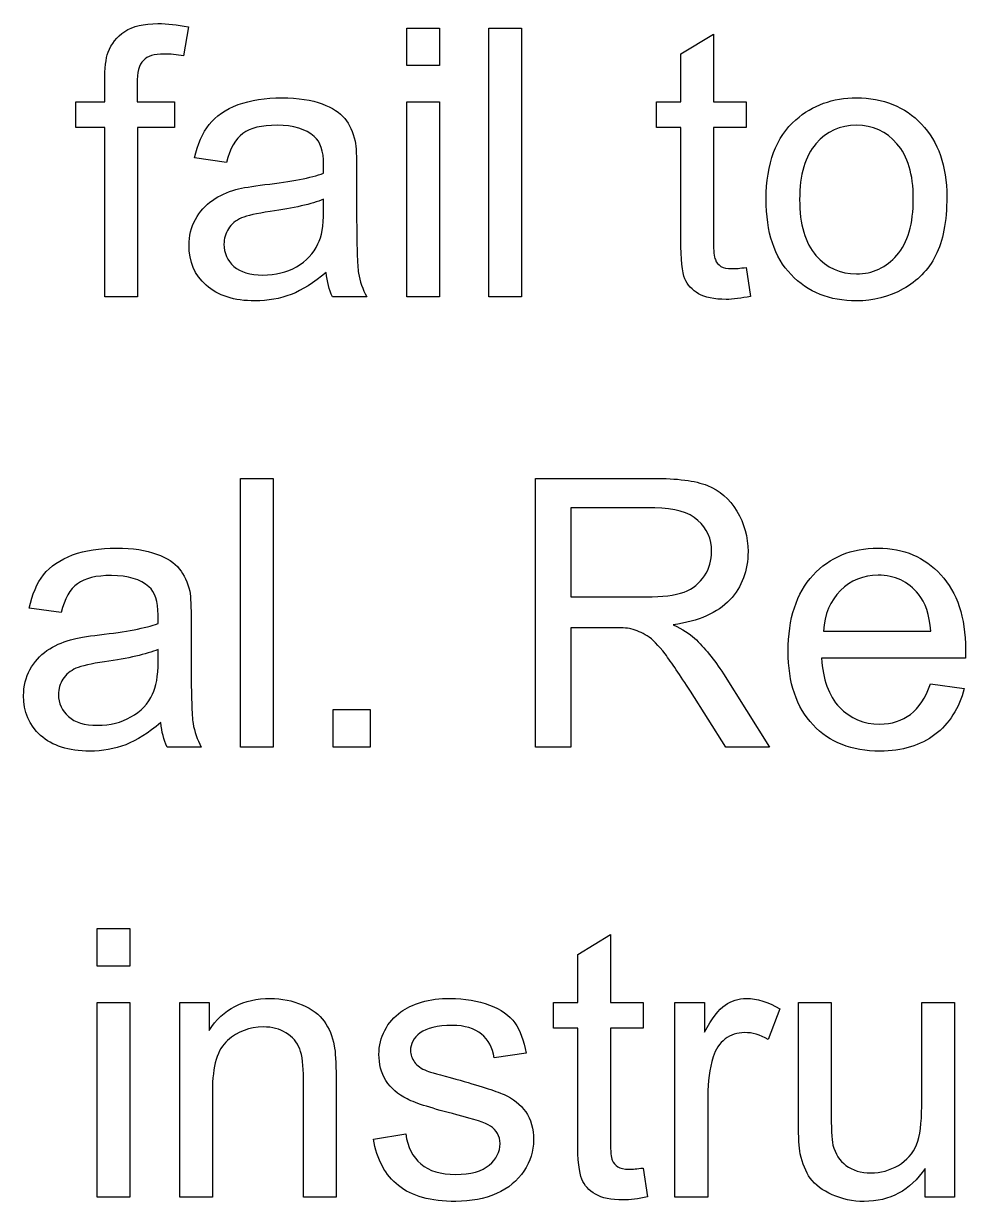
# Model space of a CAD drawing. Extents: x -45 to 645, y -160 to 467.
# Drawn here: x 365.87 to 370.29, y 147.13 to 152.67 of the extents above; entities that cross this region are included whole.
import ezdxf

# ---------------------------------------------------------------- set-up
doc = ezdxf.new("R2010")
doc.units = 0
doc.layers.add('layer 1', color=7, linetype='Continuous')

msp = doc.modelspace()

# ---------------------------------------------------------------- linework, layer by layer
at = {"layer": 'layer 1', "color": 7, "true_color": 0xffffff}
for points, knots in [([(366.4027, 151.3822), (366.4027, 151.3822), (366.4027, 152.1777), (366.4027, 152.1777), (366.4027, 152.1777), (366.5773, 152.1777), (366.5773, 152.1777), (366.5773, 152.1777), (366.5773, 152.2978), (366.5773, 152.2978), (366.5773, 152.2978), (366.4009, 152.2978), (366.4009, 152.2978), (366.4009, 152.2978), (366.4009, 152.3823), (366.4009, 152.3823), (366.4009, 152.4371), (366.4097, 152.474), (366.4306, 152.4934), (366.4499, 152.5129), (366.4813, 152.5234), (366.5284, 152.5234), (366.5564, 152.5236), (366.5878, 152.5199), (366.6192, 152.5146), (366.6192, 152.5146), (366.6419, 152.6506), (366.6419, 152.6506), (366.5895, 152.6611), (366.5424, 152.6663), (366.4987, 152.6663), (366.4324, 152.6665), (366.38, 152.654), (366.3433, 152.6293), (366.3049, 152.6046), (366.2804, 152.5711), (366.2647, 152.5322), (366.2543, 152.5024), (366.249, 152.4564), (366.249, 152.3947), (366.249, 152.3947), (366.249, 152.2978), (366.249, 152.2978), (366.249, 152.2978), (366.1128, 152.2978), (366.1128, 152.2978), (366.1128, 152.2978), (366.1128, 152.1777), (366.1128, 152.1777), (366.1128, 152.1777), (366.249, 152.1777), (366.249, 152.1777), (366.249, 152.1777), (366.249, 151.3822), (366.249, 151.3822), (366.249, 151.3822), (366.4027, 151.3822), (366.4027, 151.3822)], [0, 0, 0, 0, 0.052632, 0.052632, 0.052632, 0.105263, 0.105263, 0.105263, 0.157895, 0.157895, 0.157895, 0.210526, 0.210526, 0.210526, 0.263158, 0.263158, 0.263158, 0.315789, 0.315789, 0.315789, 0.368421, 0.368421, 0.368421, 0.421053, 0.421053, 0.421053, 0.473684, 0.473684, 0.473684, 0.526316, 0.526316, 0.526316, 0.578947, 0.578947, 0.578947, 0.631579, 0.631579, 0.631579, 0.684211, 0.684211, 0.684211, 0.736842, 0.736842, 0.736842, 0.789474, 0.789474, 0.789474, 0.842105, 0.842105, 0.842105, 0.894737, 0.894737, 0.894737, 0.947368, 0.947368, 0.947368, 1, 1, 1, 1]), ([(367.8223, 152.4688), (367.8223, 152.4688), (367.8223, 152.6452), (367.8223, 152.6452), (367.8223, 152.6452), (367.6687, 152.6452), (367.6687, 152.6452), (367.6687, 152.6452), (367.6687, 152.4688), (367.6687, 152.4688), (367.6687, 152.4688), (367.8223, 152.4688), (367.8223, 152.4688)], [0, 0, 0, 0, 0.25, 0.25, 0.25, 0.5, 0.5, 0.5, 0.75, 0.75, 0.75, 1, 1, 1, 1]), ([(368.2068, 151.3822), (368.2068, 151.3822), (368.2068, 152.6452), (368.2068, 152.6452), (368.2068, 152.6452), (368.0531, 152.6452), (368.0531, 152.6452), (368.0531, 152.6452), (368.0531, 151.3822), (368.0531, 151.3822), (368.0531, 151.3822), (368.2068, 151.3822), (368.2068, 151.3822)], [0, 0, 0, 0, 0.25, 0.25, 0.25, 0.5, 0.5, 0.5, 0.75, 0.75, 0.75, 1, 1, 1, 1]), ([(369.1968, 151.5145), (369.1741, 151.5145), (369.1566, 151.518), (369.1444, 151.5251), (369.1322, 151.534), (369.1234, 151.5427), (369.1182, 151.5568), (369.1129, 151.5693), (369.1094, 151.5974), (369.1094, 151.6415), (369.1094, 151.6415), (369.1095, 152.1777), (369.1095, 152.1777), (369.1095, 152.1777), (369.2631, 152.1777), (369.2631, 152.1777), (369.2631, 152.1777), (369.2631, 152.2978), (369.2631, 152.2978), (369.2631, 152.2978), (369.1095, 152.2978), (369.1095, 152.2978), (369.1095, 152.2978), (369.1095, 152.6171), (369.1095, 152.6171), (369.1095, 152.6171), (368.9558, 152.5236), (368.9558, 152.5236), (368.9558, 152.5236), (368.9558, 152.2978), (368.9558, 152.2978), (368.9558, 152.2978), (368.8423, 152.2978), (368.8423, 152.2978), (368.8423, 152.2978), (368.8423, 152.1777), (368.8423, 152.1777), (368.8423, 152.1777), (368.9558, 152.1777), (368.9558, 152.1777), (368.9558, 152.1777), (368.9558, 151.6505), (368.9558, 151.6505), (368.9558, 151.5568), (368.9628, 151.4968), (368.975, 151.4668), (368.9872, 151.4387), (369.0082, 151.4139), (369.0396, 151.3963), (369.0693, 151.3788), (369.1129, 151.3698), (369.1688, 151.3698), (369.202, 151.3699), (369.2404, 151.3751), (369.2841, 151.384), (369.2841, 151.384), (369.2631, 151.5199), (369.2631, 151.5199), (369.2352, 151.5163), (369.2125, 151.5145), (369.1968, 151.5145)], [0, 0, 0, 0, 0.05, 0.05, 0.05, 0.1, 0.1, 0.1, 0.15, 0.15, 0.15, 0.2, 0.2, 0.2, 0.25, 0.25, 0.25, 0.3, 0.3, 0.3, 0.35, 0.35, 0.35, 0.4, 0.4, 0.4, 0.45, 0.45, 0.45, 0.5, 0.5, 0.5, 0.55, 0.55, 0.55, 0.6, 0.6, 0.6, 0.65, 0.65, 0.65, 0.7, 0.7, 0.7, 0.75, 0.75, 0.75, 0.8, 0.8, 0.8, 0.85, 0.85, 0.85, 0.9, 0.9, 0.9, 0.95, 0.95, 0.95, 1, 1, 1, 1]), ([(367.3191, 151.3822), (367.3191, 151.3822), (367.4798, 151.3822), (367.4798, 151.3822), (367.4605, 151.4175), (367.4483, 151.4545), (367.4413, 151.4933), (367.4361, 151.5304), (367.4326, 151.6221), (367.4326, 151.765), (367.4326, 151.765), (367.4326, 151.9714), (367.4326, 151.9714), (367.4326, 152.0402), (367.4308, 152.0877), (367.4256, 152.1142), (367.4151, 152.1567), (367.3994, 152.1918), (367.3767, 152.22), (367.354, 152.2484), (367.3191, 152.2712), (367.2702, 152.2888), (367.2213, 152.3083), (367.1584, 152.3171), (367.0816, 152.3171), (367.003, 152.3172), (366.9349, 152.3065), (366.8755, 152.2853), (366.8162, 152.2625), (366.7708, 152.2324), (366.7393, 152.1918), (366.7079, 152.1531), (366.6852, 152.1001), (366.6712, 152.0348), (366.6712, 152.0348), (366.8214, 152.0138), (366.8214, 152.0138), (366.8371, 152.0791), (366.8633, 152.1248), (366.8982, 152.1495), (366.9332, 152.1759), (366.9855, 152.1883), (367.0589, 152.1883), (367.1357, 152.1884), (367.1951, 152.1707), (367.2335, 152.1354), (367.2632, 152.1109), (367.2772, 152.0666), (367.2772, 152.0031), (367.2772, 151.9979), (367.2772, 151.9837), (367.2772, 151.9625), (367.2178, 151.9414), (367.127, 151.9237), (367.0013, 151.9096), (366.9419, 151.9027), (366.8965, 151.8937), (366.8651, 151.8867), (366.8249, 151.8743), (366.7882, 151.8584), (366.755, 151.8355), (366.7219, 151.8126), (366.6957, 151.7826), (366.6747, 151.7456), (366.6555, 151.7104), (366.645, 151.6679), (366.645, 151.6238), (366.6451, 151.5481), (366.6712, 151.4845), (366.7254, 151.4369), (366.7795, 151.3875), (366.8563, 151.3628), (366.9559, 151.3628), (367.0153, 151.3629), (367.0728, 151.3734), (367.1252, 151.3928), (367.1776, 151.4139), (367.2318, 151.4475), (367.2894, 151.4968), (367.2946, 151.4528), (367.3033, 151.4157), (367.3191, 151.3822)], [0, 0, 0, 0, 0.037037, 0.037037, 0.037037, 0.074074, 0.074074, 0.074074, 0.111111, 0.111111, 0.111111, 0.148148, 0.148148, 0.148148, 0.185185, 0.185185, 0.185185, 0.222222, 0.222222, 0.222222, 0.259259, 0.259259, 0.259259, 0.296296, 0.296296, 0.296296, 0.333333, 0.333333, 0.333333, 0.37037, 0.37037, 0.37037, 0.407407, 0.407407, 0.407407, 0.444444, 0.444444, 0.444444, 0.481481, 0.481481, 0.481481, 0.518519, 0.518519, 0.518519, 0.555556, 0.555556, 0.555556, 0.592593, 0.592593, 0.592593, 0.62963, 0.62963, 0.62963, 0.666667, 0.666667, 0.666667, 0.703704, 0.703704, 0.703704, 0.740741, 0.740741, 0.740741, 0.777778, 0.777778, 0.777778, 0.814815, 0.814815, 0.814815, 0.851852, 0.851852, 0.851852, 0.888889, 0.888889, 0.888889, 0.925926, 0.925926, 0.925926, 0.962963, 0.962963, 0.962963, 1, 1, 1, 1]), ([(367.8223, 151.3822), (367.8223, 151.3822), (367.8223, 152.2978), (367.8223, 152.2978), (367.8223, 152.2978), (367.6687, 152.2978), (367.6687, 152.2978), (367.6687, 152.2978), (367.6687, 151.3822), (367.6687, 151.3822), (367.6687, 151.3822), (367.8223, 151.3822), (367.8223, 151.3822)], [0, 0, 0, 0, 0.25, 0.25, 0.25, 0.5, 0.5, 0.5, 0.75, 0.75, 0.75, 1, 1, 1, 1]), ([(369.4741, 151.4864), (369.5526, 151.4034), (369.6556, 151.3628), (369.7814, 151.3628), (369.8617, 151.3629), (369.9333, 151.3822), (370.0014, 151.4192), (370.0678, 151.4564), (370.1184, 151.5074), (370.1533, 151.5762), (370.1883, 151.6433), (370.2057, 151.735), (370.2057, 151.8532), (370.2057, 151.9979), (370.1655, 152.1107), (370.087, 152.1936), (370.0084, 152.2765), (369.9071, 152.3171), (369.7814, 152.3171), (369.6697, 152.3172), (369.5753, 152.2835), (369.4967, 152.2147), (369.4042, 152.1337), (369.357, 152.0084), (369.357, 151.8408), (369.3571, 151.6856), (369.3955, 151.5674), (369.4741, 151.4864)], [0, 0, 0, 0, 0.111111, 0.111111, 0.111111, 0.222222, 0.222222, 0.222222, 0.333333, 0.333333, 0.333333, 0.444444, 0.444444, 0.444444, 0.555556, 0.555556, 0.555556, 0.666667, 0.666667, 0.666667, 0.777778, 0.777778, 0.777778, 0.888889, 0.888889, 0.888889, 1, 1, 1, 1]), ([(369.5911, 152.1019), (369.6417, 152.1601), (369.7045, 152.1883), (369.7814, 152.1883), (369.8582, 152.1884), (369.9211, 152.1601), (369.9717, 152.1018), (370.0224, 152.0438), (370.0485, 151.9572), (370.0485, 151.8443), (370.0486, 151.7245), (370.0223, 151.6362), (369.9717, 151.578), (369.9211, 151.5199), (369.8582, 151.4898), (369.7814, 151.4898), (369.7046, 151.4899), (369.6417, 151.518), (369.591, 151.5762), (369.5404, 151.6346), (369.5142, 151.7226), (369.5142, 151.839), (369.5142, 151.9555), (369.5404, 152.0437), (369.5911, 152.1019)], [0, 0, 0, 0, 0.125, 0.125, 0.125, 0.25, 0.25, 0.25, 0.375, 0.375, 0.375, 0.5, 0.5, 0.5, 0.625, 0.625, 0.625, 0.75, 0.75, 0.75, 0.875, 0.875, 0.875, 1, 1, 1, 1]), ([(367.2772, 151.7844), (367.2772, 151.7156), (367.2684, 151.6644), (367.251, 151.6309), (367.23, 151.5852), (367.1968, 151.5498), (367.1497, 151.5233), (367.1043, 151.4969), (367.0519, 151.4845), (366.9925, 151.4845), (366.9314, 151.4846), (366.886, 151.4986), (366.8563, 151.5251), (366.8249, 151.5534), (366.8092, 151.5868), (366.8092, 151.6291), (366.8092, 151.6556), (366.8162, 151.6803), (366.8301, 151.7015), (366.8441, 151.7245), (366.8651, 151.7403), (366.8912, 151.7526), (366.9175, 151.7632), (366.9628, 151.7738), (367.0257, 151.7826), (367.1375, 151.7985), (367.2213, 151.8179), (367.2772, 151.8408), (367.2772, 151.8408), (367.2772, 151.7844), (367.2772, 151.7844)], [0, 0, 0, 0, 0.1, 0.1, 0.1, 0.2, 0.2, 0.2, 0.3, 0.3, 0.3, 0.4, 0.4, 0.4, 0.5, 0.5, 0.5, 0.6, 0.6, 0.6, 0.7, 0.7, 0.7, 0.8, 0.8, 0.8, 0.9, 0.9, 0.9, 1, 1, 1, 1]), ([(367.041, 149.2657), (367.041, 149.2657), (367.041, 150.5287), (367.041, 150.5287), (367.041, 150.5287), (366.8873, 150.5287), (366.8873, 150.5287), (366.8873, 150.5287), (366.8873, 149.2657), (366.8873, 149.2657), (366.8873, 149.2657), (367.041, 149.2657), (367.041, 149.2657)], [0, 0, 0, 0, 0.25, 0.25, 0.25, 0.5, 0.5, 0.5, 0.75, 0.75, 0.75, 1, 1, 1, 1]), ([(368.4388, 149.2657), (368.4388, 149.2657), (368.4388, 149.8266), (368.4388, 149.8266), (368.4388, 149.8266), (368.6308, 149.8266), (368.6308, 149.8266), (368.6728, 149.8266), (368.7042, 149.8248), (368.7216, 149.8213), (368.7478, 149.8143), (368.7723, 149.8036), (368.7984, 149.7878), (368.8229, 149.7721), (368.8508, 149.7437), (368.8823, 149.7031), (368.912, 149.6625), (368.9521, 149.6043), (369.001, 149.5285), (369.001, 149.5285), (369.1669, 149.2657), (369.1669, 149.2657), (369.1669, 149.2657), (369.3729, 149.2657), (369.3729, 149.2657), (369.3729, 149.2657), (369.1565, 149.6097), (369.1565, 149.6097), (369.1128, 149.6768), (369.0674, 149.7331), (369.0202, 149.7772), (368.9976, 149.7985), (368.9643, 149.8195), (368.9207, 149.8407), (369.0394, 149.8566), (369.1285, 149.8971), (369.1861, 149.9571), (369.2438, 150.0189), (369.2717, 150.0947), (369.2717, 150.1846), (369.2717, 150.2535), (369.2542, 150.3169), (369.2193, 150.3751), (369.1844, 150.4317), (369.1389, 150.4722), (369.0813, 150.4951), (369.0237, 150.5182), (368.9381, 150.5286), (368.8264, 150.5286), (368.8264, 150.5286), (368.2729, 150.5287), (368.2729, 150.5287), (368.2729, 150.5287), (368.2729, 149.2657), (368.2729, 149.2657), (368.2729, 149.2657), (368.4388, 149.2657), (368.4388, 149.2657)], [0, 0, 0, 0, 0.052632, 0.052632, 0.052632, 0.105263, 0.105263, 0.105263, 0.157895, 0.157895, 0.157895, 0.210526, 0.210526, 0.210526, 0.263158, 0.263158, 0.263158, 0.315789, 0.315789, 0.315789, 0.368421, 0.368421, 0.368421, 0.421053, 0.421053, 0.421053, 0.473684, 0.473684, 0.473684, 0.526316, 0.526316, 0.526316, 0.578947, 0.578947, 0.578947, 0.631579, 0.631579, 0.631579, 0.684211, 0.684211, 0.684211, 0.736842, 0.736842, 0.736842, 0.789474, 0.789474, 0.789474, 0.842105, 0.842105, 0.842105, 0.894737, 0.894737, 0.894737, 0.947368, 0.947368, 0.947368, 1, 1, 1, 1]), ([(368.4388, 150.3894), (368.4388, 150.3894), (368.8334, 150.3894), (368.8334, 150.3894), (368.9259, 150.3894), (368.994, 150.3699), (369.0359, 150.331), (369.0796, 150.2924), (369.1005, 150.2446), (369.1005, 150.1846), (369.1005, 150.1441), (369.0901, 150.1053), (369.0674, 150.07), (369.0447, 150.0366), (369.0132, 150.01), (368.9713, 149.9941), (368.9277, 149.9784), (368.87, 149.9712), (368.7932, 149.9712), (368.7932, 149.9712), (368.4388, 149.9713), (368.4388, 149.9713), (368.4388, 149.9713), (368.4388, 150.3894), (368.4388, 150.3894)], [0, 0, 0, 0, 0.125, 0.125, 0.125, 0.25, 0.25, 0.25, 0.375, 0.375, 0.375, 0.5, 0.5, 0.5, 0.625, 0.625, 0.625, 0.75, 0.75, 0.75, 0.875, 0.875, 0.875, 1, 1, 1, 1]), ([(366.5415, 149.2657), (366.5415, 149.2657), (366.7022, 149.2657), (366.7022, 149.2657), (366.683, 149.301), (366.6707, 149.338), (366.6637, 149.3768), (366.6585, 149.4139), (366.655, 149.5055), (366.655, 149.6484), (366.655, 149.6484), (366.655, 149.8548), (366.655, 149.8548), (366.655, 149.9237), (366.6533, 149.9712), (366.648, 149.9977), (366.6376, 150.0402), (366.6218, 150.0753), (366.5991, 150.1035), (366.5765, 150.1318), (366.5415, 150.1547), (366.4926, 150.1723), (366.4438, 150.1918), (366.3809, 150.2005), (366.304, 150.2005), (366.2255, 150.2007), (366.1574, 150.1899), (366.098, 150.1688), (366.0387, 150.1459), (365.9932, 150.1159), (365.9618, 150.0753), (365.9304, 150.0366), (365.9077, 149.9836), (365.8937, 149.9183), (365.8937, 149.9183), (366.0439, 149.8973), (366.0439, 149.8973), (366.0596, 149.9626), (366.0858, 150.0083), (366.1207, 150.0329), (366.1556, 150.0594), (366.208, 150.0718), (366.2813, 150.0718), (366.3582, 150.0719), (366.4175, 150.0541), (366.456, 150.0188), (366.4857, 149.9943), (366.4996, 149.95), (366.4996, 149.8865), (366.4996, 149.8814), (366.4996, 149.8671), (366.4996, 149.846), (366.4402, 149.8249), (366.3494, 149.8072), (366.2237, 149.7931), (366.1644, 149.7862), (366.1189, 149.7772), (366.0875, 149.7701), (366.0474, 149.7578), (366.0107, 149.7419), (365.9775, 149.719), (365.9443, 149.6961), (365.9181, 149.6661), (365.8972, 149.629), (365.878, 149.5939), (365.8675, 149.5514), (365.8675, 149.5073), (365.8675, 149.4315), (365.8937, 149.3679), (365.9478, 149.3203), (366.002, 149.271), (366.0788, 149.2463), (366.1783, 149.2463), (366.2377, 149.2464), (366.2953, 149.2568), (366.3477, 149.2762), (366.4001, 149.2974), (366.4542, 149.3309), (366.5118, 149.3803), (366.5171, 149.3363), (366.5258, 149.2992), (366.5415, 149.2657)], [0, 0, 0, 0, 0.037037, 0.037037, 0.037037, 0.074074, 0.074074, 0.074074, 0.111111, 0.111111, 0.111111, 0.148148, 0.148148, 0.148148, 0.185185, 0.185185, 0.185185, 0.222222, 0.222222, 0.222222, 0.259259, 0.259259, 0.259259, 0.296296, 0.296296, 0.296296, 0.333333, 0.333333, 0.333333, 0.37037, 0.37037, 0.37037, 0.407407, 0.407407, 0.407407, 0.444444, 0.444444, 0.444444, 0.481481, 0.481481, 0.481481, 0.518519, 0.518519, 0.518519, 0.555556, 0.555556, 0.555556, 0.592593, 0.592593, 0.592593, 0.62963, 0.62963, 0.62963, 0.666667, 0.666667, 0.666667, 0.703704, 0.703704, 0.703704, 0.740741, 0.740741, 0.740741, 0.777778, 0.777778, 0.777778, 0.814815, 0.814815, 0.814815, 0.851852, 0.851852, 0.851852, 0.888889, 0.888889, 0.888889, 0.925926, 0.925926, 0.925926, 0.962963, 0.962963, 0.962963, 1, 1, 1, 1]), ([(370.0349, 149.4192), (369.9948, 149.3893), (369.9476, 149.3733), (369.8917, 149.3733), (369.8149, 149.3734), (369.752, 149.3997), (369.7014, 149.4526), (369.6508, 149.5074), (369.6228, 149.5832), (369.6176, 149.6837), (369.6176, 149.6837), (370.2934, 149.6838), (370.2934, 149.6838), (370.2934, 149.7014), (370.2934, 149.7154), (370.2934, 149.7243), (370.2934, 149.876), (370.2549, 149.9924), (370.1781, 150.0753), (370.1013, 150.1582), (370.0035, 150.2005), (369.883, 150.2005), (369.7573, 150.2007), (369.656, 150.1582), (369.5774, 150.0735), (369.4989, 149.989), (369.4604, 149.8689), (369.4604, 149.7154), (369.4605, 149.5673), (369.4988, 149.4526), (369.5774, 149.3697), (369.6543, 149.2869), (369.759, 149.2463), (369.8917, 149.2463), (369.9965, 149.2464), (370.0821, 149.2727), (370.1502, 149.3239), (370.2166, 149.3752), (370.2637, 149.4473), (370.2881, 149.5408), (370.2881, 149.5408), (370.1292, 149.5621), (370.1292, 149.5621), (370.1065, 149.4968), (370.0751, 149.4491), (370.0349, 149.4192)], [0, 0, 0, 0, 0.066667, 0.066667, 0.066667, 0.133333, 0.133333, 0.133333, 0.2, 0.2, 0.2, 0.266667, 0.266667, 0.266667, 0.333333, 0.333333, 0.333333, 0.4, 0.4, 0.4, 0.466667, 0.466667, 0.466667, 0.533333, 0.533333, 0.533333, 0.6, 0.6, 0.6, 0.666667, 0.666667, 0.666667, 0.733333, 0.733333, 0.733333, 0.8, 0.8, 0.8, 0.866667, 0.866667, 0.866667, 0.933333, 0.933333, 0.933333, 1, 1, 1, 1]), ([(369.7067, 150.0013), (369.7538, 150.0489), (369.8132, 150.0735), (369.883, 150.0735), (369.9616, 150.0737), (370.0244, 150.0435), (370.0733, 149.9836), (370.1048, 149.9449), (370.124, 149.8883), (370.131, 149.8107), (370.131, 149.8107), (369.6264, 149.8108), (369.6264, 149.8108), (369.6316, 149.8901), (369.6577, 149.9536), (369.7067, 150.0013)], [0, 0, 0, 0, 0.2, 0.2, 0.2, 0.4, 0.4, 0.4, 0.6, 0.6, 0.6, 0.8, 0.8, 0.8, 1, 1, 1, 1]), ([(366.4996, 149.6679), (366.4996, 149.599), (366.4909, 149.5479), (366.4734, 149.5144), (366.4525, 149.4687), (366.4193, 149.4332), (366.3721, 149.4068), (366.3267, 149.3804), (366.2743, 149.3679), (366.215, 149.3679), (366.1539, 149.368), (366.1085, 149.3821), (366.0788, 149.4085), (366.0474, 149.4369), (366.0316, 149.4703), (366.0316, 149.5126), (366.0317, 149.5391), (366.0386, 149.5638), (366.0526, 149.5849), (366.0666, 149.608), (366.0875, 149.6237), (366.1137, 149.6361), (366.1399, 149.6467), (366.1853, 149.6572), (366.2482, 149.6661), (366.3599, 149.682), (366.4437, 149.7013), (366.4996, 149.7243), (366.4996, 149.7243), (366.4996, 149.6679), (366.4996, 149.6679)], [0, 0, 0, 0, 0.1, 0.1, 0.1, 0.2, 0.2, 0.2, 0.3, 0.3, 0.3, 0.4, 0.4, 0.4, 0.5, 0.5, 0.5, 0.6, 0.6, 0.6, 0.7, 0.7, 0.7, 0.8, 0.8, 0.8, 0.9, 0.9, 0.9, 1, 1, 1, 1]), ([(367.4967, 149.2657), (367.4967, 149.2657), (367.4967, 149.4421), (367.4967, 149.4421), (367.4967, 149.4421), (367.3221, 149.4421), (367.3221, 149.4421), (367.3221, 149.4421), (367.3221, 149.2657), (367.3221, 149.2657), (367.3221, 149.2657), (367.4967, 149.2657), (367.4967, 149.2657)], [0, 0, 0, 0, 0.25, 0.25, 0.25, 0.5, 0.5, 0.5, 0.75, 0.75, 0.75, 1, 1, 1, 1]), ([(366.3667, 148.2356), (366.3667, 148.2356), (366.3667, 148.412), (366.3667, 148.412), (366.3667, 148.412), (366.2131, 148.412), (366.2131, 148.412), (366.2131, 148.412), (366.2131, 148.2356), (366.2131, 148.2356), (366.2131, 148.2356), (366.3667, 148.2356), (366.3667, 148.2356)], [0, 0, 0, 0, 0.25, 0.25, 0.25, 0.5, 0.5, 0.5, 0.75, 0.75, 0.75, 1, 1, 1, 1]), ([(368.7124, 147.2813), (368.6897, 147.2813), (368.6722, 147.2848), (368.66, 147.2918), (368.6478, 147.3007), (368.639, 147.3094), (368.6338, 147.3235), (368.6286, 147.336), (368.6251, 147.3641), (368.6251, 147.4082), (368.6251, 147.4082), (368.6251, 147.9445), (368.6251, 147.9445), (368.6251, 147.9445), (368.7787, 147.9445), (368.7787, 147.9445), (368.7787, 147.9445), (368.7787, 148.0645), (368.7787, 148.0645), (368.7787, 148.0645), (368.6251, 148.0645), (368.6251, 148.0645), (368.6251, 148.0645), (368.6251, 148.3838), (368.6251, 148.3838), (368.6251, 148.3838), (368.4714, 148.2903), (368.4714, 148.2903), (368.4714, 148.2903), (368.4714, 148.0645), (368.4714, 148.0645), (368.4714, 148.0645), (368.3579, 148.0645), (368.3579, 148.0645), (368.3579, 148.0645), (368.3579, 147.9445), (368.3579, 147.9445), (368.3579, 147.9445), (368.4714, 147.9445), (368.4714, 147.9445), (368.4714, 147.9445), (368.4714, 147.4172), (368.4714, 147.4172), (368.4714, 147.3235), (368.4784, 147.2636), (368.4906, 147.2336), (368.5028, 147.2055), (368.5238, 147.1807), (368.5552, 147.163), (368.5849, 147.1455), (368.6286, 147.1366), (368.6844, 147.1366), (368.7177, 147.1366), (368.756, 147.1419), (368.7997, 147.1507), (368.7997, 147.1507), (368.7787, 147.2866), (368.7787, 147.2866), (368.7508, 147.2831), (368.7281, 147.2812), (368.7124, 147.2813)], [0, 0, 0, 0, 0.05, 0.05, 0.05, 0.1, 0.1, 0.1, 0.15, 0.15, 0.15, 0.2, 0.2, 0.2, 0.25, 0.25, 0.25, 0.3, 0.3, 0.3, 0.35, 0.35, 0.35, 0.4, 0.4, 0.4, 0.45, 0.45, 0.45, 0.5, 0.5, 0.5, 0.55, 0.55, 0.55, 0.6, 0.6, 0.6, 0.65, 0.65, 0.65, 0.7, 0.7, 0.7, 0.75, 0.75, 0.75, 0.8, 0.8, 0.8, 0.85, 0.85, 0.85, 0.9, 0.9, 0.9, 0.95, 0.95, 0.95, 1, 1, 1, 1]), ([(366.3667, 147.1489), (366.3667, 147.1489), (366.3667, 148.0645), (366.3667, 148.0645), (366.3667, 148.0645), (366.2131, 148.0645), (366.2131, 148.0645), (366.2131, 148.0645), (366.2131, 147.1489), (366.2131, 147.1489), (366.2131, 147.1489), (366.3667, 147.1489), (366.3667, 147.1489)], [0, 0, 0, 0, 0.25, 0.25, 0.25, 0.5, 0.5, 0.5, 0.75, 0.75, 0.75, 1, 1, 1, 1]), ([(366.7547, 147.1489), (366.7547, 147.1489), (366.7547, 147.6482), (366.7547, 147.6482), (366.7547, 147.7665), (366.7791, 147.8457), (366.8262, 147.8862), (366.8734, 147.9286), (366.9293, 147.9497), (366.9939, 147.9497), (367.0358, 147.9498), (367.0707, 147.9409), (367.1004, 147.9215), (367.1318, 147.904), (367.1528, 147.8774), (367.165, 147.8474), (367.1772, 147.8157), (367.1825, 147.768), (367.1825, 147.7045), (367.1825, 147.7045), (367.1825, 147.1489), (367.1825, 147.1489), (367.1825, 147.1489), (367.3361, 147.1489), (367.3361, 147.1489), (367.3361, 147.1489), (367.3361, 147.7117), (367.3361, 147.7117), (367.3361, 147.7823), (367.3326, 147.8333), (367.3274, 147.8615), (367.3187, 147.9058), (367.3029, 147.9444), (367.2802, 147.9762), (367.2576, 148.008), (367.2226, 148.0344), (367.1772, 148.0538), (367.1318, 148.0732), (367.0812, 148.0838), (367.027, 148.0838), (366.9014, 148.084), (366.8053, 148.0344), (366.7389, 147.9338), (366.7389, 147.9338), (366.7389, 148.0645), (366.7389, 148.0645), (366.7389, 148.0645), (366.601, 148.0645), (366.601, 148.0645), (366.601, 148.0645), (366.601, 147.1489), (366.601, 147.1489), (366.601, 147.1489), (366.7547, 147.1489), (366.7547, 147.1489)], [0, 0, 0, 0, 0.055556, 0.055556, 0.055556, 0.111111, 0.111111, 0.111111, 0.166667, 0.166667, 0.166667, 0.222222, 0.222222, 0.222222, 0.277778, 0.277778, 0.277778, 0.333333, 0.333333, 0.333333, 0.388889, 0.388889, 0.388889, 0.444444, 0.444444, 0.444444, 0.5, 0.5, 0.5, 0.555556, 0.555556, 0.555556, 0.611111, 0.611111, 0.611111, 0.666667, 0.666667, 0.666667, 0.722222, 0.722222, 0.722222, 0.777778, 0.777778, 0.777778, 0.833333, 0.833333, 0.833333, 0.888889, 0.888889, 0.888889, 0.944444, 0.944444, 0.944444, 1, 1, 1, 1]), ([(367.6298, 147.2037), (367.6909, 147.1543), (367.78, 147.1295), (367.8987, 147.1295), (367.9703, 147.1297), (368.0332, 147.1419), (368.0891, 147.1666), (368.1467, 147.1914), (368.1886, 147.2265), (368.2183, 147.2724), (368.248, 147.3184), (368.2637, 147.3659), (368.2637, 147.4188), (368.2637, 147.4718), (368.2514, 147.5158), (368.227, 147.5511), (368.2026, 147.5865), (368.1676, 147.6128), (368.1257, 147.6322), (368.0821, 147.65), (368.007, 147.6746), (367.8987, 147.7045), (367.8236, 147.724), (367.7782, 147.7381), (367.7625, 147.7433), (367.7363, 147.754), (367.7171, 147.768), (367.7049, 147.7839), (367.6927, 147.8016), (367.6857, 147.8192), (367.6857, 147.8386), (367.6857, 147.8704), (367.7014, 147.8986), (367.7311, 147.9215), (367.7608, 147.9445), (367.8114, 147.9568), (367.8813, 147.9568), (367.9406, 147.957), (367.986, 147.9427), (368.0192, 147.9162), (368.0524, 147.8899), (368.0716, 147.8527), (368.0786, 147.8051), (368.0786, 147.8051), (368.2288, 147.8264), (368.2288, 147.8264), (368.2183, 147.8863), (368.2008, 147.9338), (368.1764, 147.9691), (368.1502, 148.0046), (368.11, 148.0326), (368.0576, 148.052), (368.0035, 148.0732), (367.9406, 148.0838), (367.8708, 148.0838), (367.8236, 148.084), (367.7782, 148.0785), (367.7381, 148.0661), (367.6962, 148.0538), (367.6647, 148.0379), (367.6403, 148.0203), (367.6089, 147.9974), (367.5827, 147.9691), (367.5652, 147.9338), (367.546, 147.8986), (367.5373, 147.8615), (367.5373, 147.821), (367.5373, 147.777), (367.5477, 147.7345), (367.5704, 147.6975), (367.5932, 147.6623), (367.6263, 147.6322), (367.67, 147.6111), (367.7137, 147.59), (367.7905, 147.5652), (367.904, 147.537), (367.9861, 147.5158), (368.0384, 147.4982), (368.0611, 147.4841), (368.0908, 147.4648), (368.1065, 147.4364), (368.1065, 147.4012), (368.1065, 147.3624), (368.0891, 147.3288), (368.0559, 147.3006), (368.021, 147.2708), (367.9686, 147.2565), (367.8987, 147.2565), (367.8272, 147.2567), (367.773, 147.2724), (367.7346, 147.3059), (367.6962, 147.3378), (367.6717, 147.3853), (367.663, 147.447), (367.663, 147.447), (367.5111, 147.4224), (367.5111, 147.4224), (367.5286, 147.3253), (367.5669, 147.253), (367.6298, 147.2037)], [0, 0, 0, 0, 0.030303, 0.030303, 0.030303, 0.060606, 0.060606, 0.060606, 0.090909, 0.090909, 0.090909, 0.121212, 0.121212, 0.121212, 0.151515, 0.151515, 0.151515, 0.181818, 0.181818, 0.181818, 0.212121, 0.212121, 0.212121, 0.242424, 0.242424, 0.242424, 0.272727, 0.272727, 0.272727, 0.30303, 0.30303, 0.30303, 0.333333, 0.333333, 0.333333, 0.363636, 0.363636, 0.363636, 0.393939, 0.393939, 0.393939, 0.424242, 0.424242, 0.424242, 0.454545, 0.454545, 0.454545, 0.484848, 0.484848, 0.484848, 0.515152, 0.515152, 0.515152, 0.545455, 0.545455, 0.545455, 0.575758, 0.575758, 0.575758, 0.606061, 0.606061, 0.606061, 0.636364, 0.636364, 0.636364, 0.666667, 0.666667, 0.666667, 0.69697, 0.69697, 0.69697, 0.727273, 0.727273, 0.727273, 0.757576, 0.757576, 0.757576, 0.787879, 0.787879, 0.787879, 0.818182, 0.818182, 0.818182, 0.848485, 0.848485, 0.848485, 0.878788, 0.878788, 0.878788, 0.909091, 0.909091, 0.909091, 0.939394, 0.939394, 0.939394, 0.969697, 0.969697, 0.969697, 1, 1, 1, 1]), ([(369.0822, 147.1489), (369.0822, 147.1489), (369.0822, 147.627), (369.0822, 147.627), (369.0822, 147.6922), (369.0909, 147.7522), (369.1084, 147.8086), (369.1189, 147.844), (369.1381, 147.8721), (369.1643, 147.8933), (369.1905, 147.9127), (369.2219, 147.9233), (369.2551, 147.9233), (369.2918, 147.9234), (369.3284, 147.9127), (369.3668, 147.8915), (369.3668, 147.8915), (369.421, 148.0345), (369.421, 148.0345), (369.3668, 148.0681), (369.3144, 148.0838), (369.2638, 148.0838), (369.2271, 148.084), (369.194, 148.0732), (369.1643, 148.052), (369.1346, 148.0328), (369.1014, 147.9885), (369.0665, 147.925), (369.0665, 147.925), (369.0665, 148.0645), (369.0665, 148.0645), (369.0665, 148.0645), (368.9285, 148.0645), (368.9285, 148.0645), (368.9285, 148.0645), (368.9285, 147.1489), (368.9285, 147.1489), (368.9285, 147.1489), (369.0822, 147.1489), (369.0822, 147.1489)], [0, 0, 0, 0, 0.076923, 0.076923, 0.076923, 0.153846, 0.153846, 0.153846, 0.230769, 0.230769, 0.230769, 0.307692, 0.307692, 0.307692, 0.384615, 0.384615, 0.384615, 0.461538, 0.461538, 0.461538, 0.538462, 0.538462, 0.538462, 0.615385, 0.615385, 0.615385, 0.692308, 0.692308, 0.692308, 0.769231, 0.769231, 0.769231, 0.846154, 0.846154, 0.846154, 0.923077, 0.923077, 0.923077, 1, 1, 1, 1]), ([(370.2418, 147.1489), (370.2418, 147.1489), (370.2418, 148.0645), (370.2418, 148.0645), (370.2418, 148.0645), (370.0881, 148.0645), (370.0881, 148.0645), (370.0881, 148.0645), (370.0881, 147.576), (370.0881, 147.576), (370.0881, 147.4966), (370.0794, 147.4382), (370.0637, 147.3959), (370.0462, 147.3553), (370.0183, 147.3235), (369.9781, 147.2988), (369.9379, 147.2759), (369.8943, 147.2636), (369.8489, 147.2636), (369.8018, 147.2636), (369.7633, 147.2759), (369.7319, 147.2988), (369.7022, 147.322), (369.6812, 147.3535), (369.6708, 147.3941), (369.6655, 147.4224), (369.662, 147.477), (369.662, 147.5581), (369.662, 147.5581), (369.6621, 148.0645), (369.6621, 148.0645), (369.6621, 148.0645), (369.5084, 148.0645), (369.5084, 148.0645), (369.5084, 148.0645), (369.5084, 147.4982), (369.5084, 147.4982), (369.5084, 147.4313), (369.5119, 147.3835), (369.5171, 147.3535), (369.5276, 147.3077), (369.5433, 147.2689), (369.5642, 147.2389), (369.587, 147.2073), (369.6219, 147.1807), (369.6673, 147.1613), (369.7145, 147.1402), (369.7633, 147.1295), (369.8174, 147.1295), (369.9379, 147.1297), (370.034, 147.1807), (370.1038, 147.2848), (370.1038, 147.2848), (370.1038, 147.1489), (370.1038, 147.1489), (370.1038, 147.1489), (370.2418, 147.1489), (370.2418, 147.1489)], [0, 0, 0, 0, 0.052632, 0.052632, 0.052632, 0.105263, 0.105263, 0.105263, 0.157895, 0.157895, 0.157895, 0.210526, 0.210526, 0.210526, 0.263158, 0.263158, 0.263158, 0.315789, 0.315789, 0.315789, 0.368421, 0.368421, 0.368421, 0.421053, 0.421053, 0.421053, 0.473684, 0.473684, 0.473684, 0.526316, 0.526316, 0.526316, 0.578947, 0.578947, 0.578947, 0.631579, 0.631579, 0.631579, 0.684211, 0.684211, 0.684211, 0.736842, 0.736842, 0.736842, 0.789474, 0.789474, 0.789474, 0.842105, 0.842105, 0.842105, 0.894737, 0.894737, 0.894737, 0.947368, 0.947368, 0.947368, 1, 1, 1, 1])]:
    msp.add_open_spline(points, degree=3, knots=knots, dxfattribs=at)

doc.saveas('drawing.dxf')
